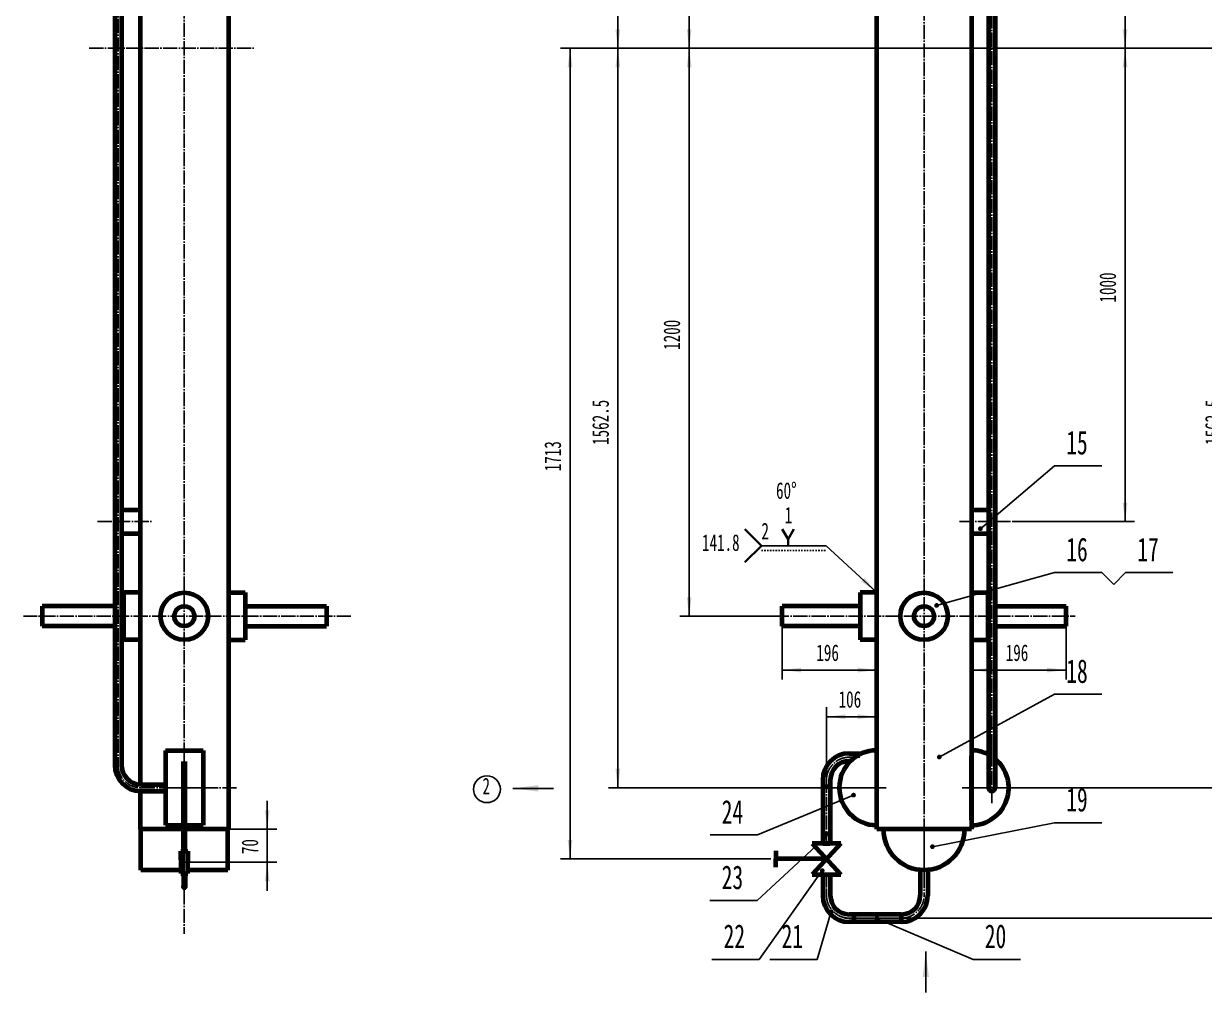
# Model space of a CAD drawing. Header units: millimetres. Extents: x -2834 to 1005, y -2530 to 2689.
# Drawn here: x -2834 to -340, y -1252 to 795 of the extents above; entities that cross this region are included whole.
import ezdxf

# ---------------------------------------------------------------- set-up
doc = ezdxf.new("R2010")
doc.units = ezdxf.units.MM
doc.linetypes.add('EB_DASH', pattern=[6, 3, -3])
doc.linetypes.add('EB_DASHDOT', pattern=[39, 30, -3, 3, -3])
for name, color, linetype, lineweight in [('CAXA0', 7, 'Continuous', 70), ('CAXA1', 1, 'EB_DASHDOT', 25), ('CAXA3', 7, 'Continuous', 25), ('CAXA4', 3, 'Continuous', 25)]:
    doc.layers.add(name, color=color, linetype=linetype, lineweight=lineweight)
doc.styles.add('UserTxtStyle15', font='', dxfattribs={"width": 0.667})
doc.styles.add('标准', font='', dxfattribs={"width": 0.667})
doc.styles.get('UserTxtStyle15').set_extended_font_data('FangSong_GB2312')
doc.styles.get('标准').set_extended_font_data('FangSong_GB2312')
doc.dimstyles.new('标准', dxfattribs={"dimscale": 10, "dimtxt": 3.5, "dimasz": 4, "dimexe": 2, "dimexo": 0, "dimtad": 1, "dimdec": 1, "dimdsep": 46, "dimtxsty": '标准', "dimcen": 0, "dimdle": 6, "dimaunit": 1, "dimazin": 2, "dimtfac": 1, "dimtdec": 3, "dimtmove": 0, "dimatfit": 3, "dimfxl": 0, "dimtolj": 1, "dimtzin": 0, "dimarcsym": 0})

# ---------------------------------------------------------------- blocks, each defined once
blk = doc.blocks.new('CAXBLOCK56', base_point=(-1714.3, -821.3))
at = {"layer": 'CAXA0', "linetype": 'Continuous', "lineweight": 25}
blk.add_hatch(color=0, dxfattribs=at).paths.add_polyline_path([(-1800.6, -821.3), (-1746.8, -814.6), (-1746.8, -828)], flags=0)
at = {"layer": 'CAXA0', "color": 0, "linetype": 'Continuous', "lineweight": 25}
blk.add_line((-1714.3, -821.3), (-1800.6, -821.3), dxfattribs=at)
blk = doc.blocks.new('*CAXBLOCK5859')
at = {"layer": 'CAXA4', "linetype": 'Continuous', "lineweight": 25}
for points in [[(-2319.1, -907.5), (-2314.1, -867.5), (-2324.1, -867.5)], [(-2319.1, -977.5), (-2314.1, -1017.5), (-2324.1, -1017.5)]]:
    blk.add_hatch(color=0, dxfattribs=at).paths.add_polyline_path(points, flags=0)
at = {"layer": 'CAXA4', "color": 0, "linetype": 'Continuous', "lineweight": 25}
for p, q in [((-2319.1, -1037.5), (-2319.1, -847.5)), ((-2401.1, -907.5), (-2299.1, -907.5)), ((-2485.8, -977.5), (-2299.1, -977.5))]:
    blk.add_line(p, q, dxfattribs=at)
at = {"layer": 'CAXA4', "color": 0, "linetype": 'Continuous', "lineweight": 25, "insert": (-2373.3, -960.2), "char_height": 35, "attachment_point": 1, "rotation": 90, "style": '标准'}
blk.add_mtext('\\fFangSong_GB2312|b0|i0|p34;70', dxfattribs=at)
blk = doc.blocks.new('CAXBLOCK75', base_point=(-556, -139.6))
at = {"layer": 'CAXA0', "linetype": 'Continuous', "lineweight": 25}
blk.add_hatch(color=0, dxfattribs=at).paths.add_polyline_path([(-807.8, -272.7), (-807.9, -271.9), (-808.1, -271.1), (-808.4, -270.4), (-808.8, -269.7), (-809.3, -269.1), (-809.9, -268.6), (-810.6, -268.2), (-811.3, -267.9), (-812, -267.7), (-812.8, -267.7), (-813.6, -267.7), (-814.4, -267.9), (-815.1, -268.2), (-815.8, -268.6), (-816.4, -269.1), (-816.9, -269.7), (-817.3, -270.4), (-817.6, -271.1), (-817.8, -271.9), (-817.8, -272.7), (-817.8, -273.4), (-817.6, -274.2), (-817.3, -274.9), (-816.9, -275.6), (-816.4, -276.2), (-815.8, -276.7), (-815.1, -277.1), (-814.4, -277.4), (-813.6, -277.6), (-812.8, -277.7), (-812, -277.6), (-811.3, -277.4), (-810.6, -277.1), (-809.9, -276.7), (-809.3, -276.2), (-808.8, -275.6), (-808.4, -274.9), (-808.1, -274.2), (-807.9, -273.4)], flags=0)
at = {"layer": 'CAXA0', "color": 0, "linetype": 'Continuous', "lineweight": 25}
for p, q in [((-812.8, -272.7), (-656, -139.6)), ((-656, -139.6), (-556, -139.6))]:
    blk.add_line(p, q, dxfattribs=at)
at = {"layer": 'CAXA0', "color": 0, "linetype": 'Continuous', "lineweight": 25, "insert": (-631.4, -65.7), "char_height": 50, "attachment_point": 1, "style": 'UserTxtStyle15'}
blk.add_mtext('\\fFangSong_GB2312|b0|i0|p34;15', dxfattribs=at)
blk = doc.blocks.new('CAXBLOCK74', base_point=(-812.8, -272.7))
at = {"layer": 'CAXA0', "color": 0, "linetype": 'ByBlock', "lineweight": -2}
blk.add_blockref('CAXBLOCK75', (-556, -139.6), dxfattribs=at)
blk = doc.blocks.new('CAXBLOCK77', base_point=(-556, -893.9))
at = {"layer": 'CAXA0', "linetype": 'Continuous', "lineweight": 25}
blk.add_hatch(color=0, dxfattribs=at).paths.add_polyline_path([(-909, -944.5), (-909.1, -943.8), (-909.3, -943), (-909.6, -942.3), (-910, -941.6), (-910.5, -941), (-911.1, -940.5), (-911.8, -940.1), (-912.5, -939.8), (-913.3, -939.6), (-914, -939.5), (-914.8, -939.6), (-915.6, -939.8), (-916.3, -940.1), (-917, -940.5), (-917.6, -941), (-918.1, -941.6), (-918.5, -942.3), (-918.8, -943), (-919, -943.8), (-919, -944.5), (-919, -945.3), (-918.8, -946.1), (-918.5, -946.8), (-918.1, -947.5), (-917.6, -948.1), (-917, -948.6), (-916.3, -949), (-915.6, -949.3), (-914.8, -949.5), (-914, -949.5), (-913.3, -949.5), (-912.5, -949.3), (-911.8, -949), (-911.1, -948.6), (-910.5, -948.1), (-910, -947.5), (-909.6, -946.8), (-909.3, -946.1), (-909.1, -945.3)], flags=0)
at = {"layer": 'CAXA0', "color": 0, "linetype": 'Continuous', "lineweight": 25}
for p, q in [((-914, -944.5), (-656, -893.9)), ((-656, -893.9), (-556, -893.9))]:
    blk.add_line(p, q, dxfattribs=at)
at = {"layer": 'CAXA0', "color": 0, "linetype": 'Continuous', "lineweight": 25, "insert": (-631.4, -820), "char_height": 50, "attachment_point": 1, "style": 'UserTxtStyle15'}
blk.add_mtext('\\fFangSong_GB2312|b0|i0|p34;19', dxfattribs=at)
blk = doc.blocks.new('CAXBLOCK76', base_point=(-914, -944.5))
at = {"layer": 'CAXA0', "color": 0, "linetype": 'ByBlock', "lineweight": -2}
blk.add_blockref('CAXBLOCK77', (-556, -893.9), dxfattribs=at)
blk = doc.blocks.new('CAXBLOCK79', base_point=(-556, -365.3))
at = {"layer": 'CAXA0', "linetype": 'Continuous', "lineweight": 25}
blk.add_hatch(color=0, dxfattribs=at).paths.add_polyline_path([(-900.3, -434.7), (-900.3, -434), (-900.5, -433.2), (-900.8, -432.5), (-901.2, -431.8), (-901.7, -431.2), (-902.3, -430.7), (-903, -430.3), (-903.7, -430), (-904.5, -429.8), (-905.3, -429.7), (-906, -429.8), (-906.8, -430), (-907.5, -430.3), (-908.2, -430.7), (-908.8, -431.2), (-909.3, -431.8), (-909.7, -432.5), (-910, -433.2), (-910.2, -434), (-910.3, -434.7), (-910.2, -435.5), (-910, -436.3), (-909.7, -437), (-909.3, -437.7), (-908.8, -438.3), (-908.2, -438.8), (-907.5, -439.2), (-906.8, -439.5), (-906, -439.7), (-905.3, -439.7), (-904.5, -439.7), (-903.7, -439.5), (-903, -439.2), (-902.3, -438.8), (-901.7, -438.3), (-901.2, -437.7), (-900.8, -437), (-900.5, -436.3), (-900.3, -435.5)], flags=0)
at = {"layer": 'CAXA0', "color": 0, "linetype": 'Continuous', "lineweight": 25}
for p, q in [((-905.3, -434.7), (-656, -365.3)), ((-656, -365.3), (-556, -365.3))]:
    blk.add_line(p, q, dxfattribs=at)
at = {"layer": 'CAXA0', "color": 0, "linetype": 'Continuous', "lineweight": 25, "insert": (-631.4, -291.4), "char_height": 50, "attachment_point": 1, "style": 'UserTxtStyle15'}
blk.add_mtext('\\fFangSong_GB2312|b0|i0|p34;16', dxfattribs=at)
blk = doc.blocks.new('CAXBLOCK80', base_point=(-406, -365.3))
at = {"layer": 'CAXA0', "color": 0, "linetype": 'Continuous', "lineweight": 25}
for p, q in [((-556, -365.3), (-531, -390.3)), ((-506, -365.3), (-531, -390.3)), ((-506, -365.3), (-406, -365.3))]:
    blk.add_line(p, q, dxfattribs=at)
at = {"layer": 'CAXA0', "color": 0, "linetype": 'Continuous', "lineweight": 25, "insert": (-481.4, -291.4), "char_height": 50, "attachment_point": 1, "style": 'UserTxtStyle15'}
blk.add_mtext('\\fFangSong_GB2312|b0|i0|p34;17', dxfattribs=at)
blk = doc.blocks.new('CAXBLOCK78', base_point=(-905.3, -434.7))
at = {"layer": 'CAXA0', "color": 0, "linetype": 'Continuous', "lineweight": 70}
for name, p in [('CAXBLOCK79', (-556, -365.3)), ('CAXBLOCK80', (-406, -365.3))]:
    blk.add_blockref(name, p, dxfattribs=at)
blk = doc.blocks.new('*CAXBLOCK9495')
at = {"layer": 'CAXA4', "linetype": 'Continuous', "lineweight": 25}
for points in [[(-284, 2305), (-289, 2265), (-279, 2265)], [(-284, 742.5), (-289, 782.5), (-279, 782.5)]]:
    blk.add_hatch(color=0, dxfattribs=at).paths.add_polyline_path(points, flags=0)
at = {"layer": 'CAXA4', "color": 0, "linetype": 'Continuous', "lineweight": 25}
for p, q in [((-739.8, 2305), (-264, 2305)), ((-284, 2305), (-284, 742.5)), ((-1092.4, 742.5), (-264, 742.5))]:
    blk.add_line(p, q, dxfattribs=at)
at = {"layer": 'CAXA4', "color": 0, "linetype": 'Continuous', "lineweight": 25, "insert": (-338.2, 1467), "char_height": 35, "attachment_point": 1, "rotation": 90, "style": '标准'}
blk.add_mtext('\\fFangSong_GB2312|b0|i0|p34;1562.5', dxfattribs=at)
blk = doc.blocks.new('*CAXBLOCK9596')
at = {"layer": 'CAXA4', "linetype": 'Continuous', "lineweight": 25}
for points in [[(-284, 742.5), (-279, 702.5), (-289, 702.5)], [(-284, -820), (-279, -780), (-289, -780)]]:
    blk.add_hatch(color=0, dxfattribs=at).paths.add_polyline_path(points, flags=0)
at = {"layer": 'CAXA4', "color": 0, "linetype": 'Continuous', "lineweight": 25}
for p, q in [((-742.1, 742.5), (-264, 742.5)), ((-284, -820), (-284, 742.5)), ((-851.5, -820), (-264, -820))]:
    blk.add_line(p, q, dxfattribs=at)
at = {"layer": 'CAXA4', "color": 0, "linetype": 'Continuous', "lineweight": 25, "insert": (-338.2, -95.5), "char_height": 35, "attachment_point": 1, "rotation": 90, "style": '标准'}
blk.add_mtext('\\fFangSong_GB2312|b0|i0|p34;1562.5', dxfattribs=at)
blk = doc.blocks.new('*CAXBLOCK9697')
at = {"layer": 'CAXA4', "linetype": 'Continuous', "lineweight": 25}
for points in [[(-507.1, 742.5), (-512.1, 702.5), (-502.1, 702.5)], [(-507.1, -257.5), (-512.1, -217.5), (-502.1, -217.5)]]:
    blk.add_hatch(color=0, dxfattribs=at).paths.add_polyline_path(points, flags=0)
at = {"layer": 'CAXA4', "color": 0, "linetype": 'Continuous', "lineweight": 25}
for p, q in [((-742.1, 742.5), (-487.1, 742.5)), ((-507.1, 742.5), (-507.1, -257.5)), ((-742.1, -257.5), (-487.1, -257.5))]:
    blk.add_line(p, q, dxfattribs=at)
at = {"layer": 'CAXA4', "color": 0, "linetype": 'Continuous', "lineweight": 25, "insert": (-561.3, 205.3), "char_height": 35, "attachment_point": 1, "rotation": 90, "style": '标准'}
blk.add_mtext('\\fFangSong_GB2312|b0|i0|p34;1000', dxfattribs=at)
blk = doc.blocks.new('*CAXBLOCK9798')
at = {"layer": 'CAXA4', "linetype": 'Continuous', "lineweight": 25}
for points in [[(-507.1, 1742.5), (-512.1, 1702.5), (-502.1, 1702.5)], [(-507.1, 742.5), (-512.1, 782.5), (-502.1, 782.5)]]:
    blk.add_hatch(color=0, dxfattribs=at).paths.add_polyline_path(points, flags=0)
at = {"layer": 'CAXA4', "color": 0, "linetype": 'Continuous', "lineweight": 25}
for p, q in [((-742.1, 1742.5), (-487.1, 1742.5)), ((-507.1, 1742.5), (-507.1, 742.5)), ((-742.1, 742.5), (-487.1, 742.5))]:
    blk.add_line(p, q, dxfattribs=at)
at = {"layer": 'CAXA4', "color": 0, "linetype": 'Continuous', "lineweight": 25, "insert": (-561.3, 1205.3), "char_height": 35, "attachment_point": 1, "rotation": 90, "style": '标准'}
blk.add_mtext('\\fFangSong_GB2312|b0|i0|p34;1000', dxfattribs=at)
blk = doc.blocks.new('*CAXBLOCK99100')
at = {"layer": 'CAXA4', "linetype": 'Continuous', "lineweight": 25}
for points in [[(-1578.5, 2305), (-1583.5, 2265), (-1573.5, 2265)], [(-1578.5, 742.5), (-1583.5, 782.5), (-1573.5, 782.5)]]:
    blk.add_hatch(color=0, dxfattribs=at).paths.add_polyline_path(points, flags=0)
at = {"layer": 'CAXA4', "color": 0, "linetype": 'Continuous', "lineweight": 25}
for p, q in [((-1015.5, 2305), (-1598.5, 2305)), ((-1578.5, 2305), (-1578.5, 742.5)), ((-1092.4, 742.5), (-1598.5, 742.5))]:
    blk.add_line(p, q, dxfattribs=at)
at = {"layer": 'CAXA4', "color": 0, "linetype": 'Continuous', "lineweight": 25, "insert": (-1632.7, 1467), "char_height": 35, "attachment_point": 1, "rotation": 90, "style": '标准'}
blk.add_mtext('\\fFangSong_GB2312|b0|i0|p34;1562.5', dxfattribs=at)
blk = doc.blocks.new('*CAXBLOCK100101')
at = {"layer": 'CAXA4', "linetype": 'Continuous', "lineweight": 25}
for points in [[(-1578.5, 742.5), (-1583.5, 702.5), (-1573.5, 702.5)], [(-1578.5, -820), (-1583.5, -780), (-1573.5, -780)]]:
    blk.add_hatch(color=0, dxfattribs=at).paths.add_polyline_path(points, flags=0)
at = {"layer": 'CAXA4', "color": 0, "linetype": 'Continuous', "lineweight": 25}
for p, q in [((-742.1, 742.5), (-1598.5, 742.5)), ((-1578.5, 742.5), (-1578.5, -820)), ((-1015.5, -820), (-1598.5, -820))]:
    blk.add_line(p, q, dxfattribs=at)
at = {"layer": 'CAXA4', "color": 0, "linetype": 'Continuous', "lineweight": 25, "insert": (-1632.7, -95.5), "char_height": 35, "attachment_point": 1, "rotation": 90, "style": '标准'}
blk.add_mtext('\\fFangSong_GB2312|b0|i0|p34;1562.5', dxfattribs=at)
blk = doc.blocks.new('*CAXBLOCK101102')
at = {"layer": 'CAXA4', "linetype": 'Continuous', "lineweight": 25}
for points in [[(-1427.9, 742.5), (-1432.9, 702.5), (-1422.9, 702.5)], [(-1427.9, -457.5), (-1432.9, -417.5), (-1422.9, -417.5)]]:
    blk.add_hatch(color=0, dxfattribs=at).paths.add_polyline_path(points, flags=0)
at = {"layer": 'CAXA4', "color": 0, "linetype": 'Continuous', "lineweight": 25}
for p, q in [((-1092.4, 742.5), (-1447.9, 742.5)), ((-1427.9, 742.5), (-1427.9, -457.5)), ((-1247.2, -457.5), (-1447.9, -457.5))]:
    blk.add_line(p, q, dxfattribs=at)
at = {"layer": 'CAXA4', "color": 0, "linetype": 'Continuous', "lineweight": 25, "insert": (-1482.1, 105.3), "char_height": 35, "attachment_point": 1, "rotation": 90, "style": '标准'}
blk.add_mtext('\\fFangSong_GB2312|b0|i0|p34;1200', dxfattribs=at)
blk = doc.blocks.new('*CAXBLOCK102103')
at = {"layer": 'CAXA4', "linetype": 'Continuous', "lineweight": 25}
for points in [[(-1427.9, 1942.5), (-1422.9, 1902.5), (-1432.9, 1902.5)], [(-1427.9, 742.5), (-1422.9, 782.5), (-1432.9, 782.5)]]:
    blk.add_hatch(color=0, dxfattribs=at).paths.add_polyline_path(points, flags=0)
at = {"layer": 'CAXA4', "color": 0, "linetype": 'Continuous', "lineweight": 25}
for p, q in [((-1247.2, 1942.5), (-1447.9, 1942.5)), ((-1427.9, 742.5), (-1427.9, 1942.5)), ((-1092.4, 742.5), (-1447.9, 742.5))]:
    blk.add_line(p, q, dxfattribs=at)
at = {"layer": 'CAXA4', "color": 0, "linetype": 'Continuous', "lineweight": 25, "insert": (-1482.1, 1305.3), "char_height": 35, "attachment_point": 1, "rotation": 90, "style": '标准'}
blk.add_mtext('\\fFangSong_GB2312|b0|i0|p34;1200', dxfattribs=at)
blk = doc.blocks.new('*CAXBLOCK113114')
at = {"layer": 'CAXA4', "linetype": 'Continuous', "lineweight": 25}
for points in [[(-831.7, -571.3), (-791.7, -576.3), (-791.7, -566.3)], [(-631.7, -571.3), (-671.7, -576.3), (-671.7, -566.3)]]:
    blk.add_hatch(color=0, dxfattribs=at).paths.add_polyline_path(points, flags=0)
at = {"layer": 'CAXA4', "color": 0, "linetype": 'Continuous', "lineweight": 25}
for p, q in [((-631.7, -436.5), (-631.7, -591.3)), ((-831.7, -907.5), (-831.7, -551.3)), ((-831.7, -571.3), (-631.7, -571.3))]:
    blk.add_line(p, q, dxfattribs=at)
at = {"layer": 'CAXA4', "color": 0, "linetype": 'Continuous', "lineweight": 25, "insert": (-759.2, -517.1), "char_height": 35, "attachment_point": 1, "style": '标准'}
blk.add_mtext('\\fFangSong_GB2312|b0|i0|p34;196', dxfattribs=at)
blk = doc.blocks.new('CAXBLOCK115', base_point=(-556, -622.4))
at = {"layer": 'CAXA0', "linetype": 'Continuous', "lineweight": 25}
blk.add_hatch(color=0, dxfattribs=at).paths.add_polyline_path([(-894.6, -755.1), (-894.6, -754.3), (-894.8, -753.5), (-895.1, -752.8), (-895.5, -752.2), (-896, -751.6), (-896.6, -751), (-897.3, -750.6), (-898, -750.3), (-898.8, -750.2), (-899.6, -750.1), (-900.4, -750.2), (-901.1, -750.3), (-901.8, -750.6), (-902.5, -751), (-903.1, -751.6), (-903.6, -752.2), (-904, -752.8), (-904.3, -753.5), (-904.5, -754.3), (-904.6, -755.1), (-904.5, -755.9), (-904.3, -756.6), (-904, -757.4), (-903.6, -758), (-903.1, -758.6), (-902.5, -759.1), (-901.8, -759.5), (-901.1, -759.8), (-900.4, -760), (-899.6, -760.1), (-898.8, -760), (-898, -759.8), (-897.3, -759.5), (-896.6, -759.1), (-896, -758.6), (-895.5, -758), (-895.1, -757.4), (-894.8, -756.6), (-894.6, -755.9)], flags=0)
at = {"layer": 'CAXA0', "color": 0, "linetype": 'Continuous', "lineweight": 25}
for p, q in [((-899.6, -755.1), (-656, -622.4)), ((-656, -622.4), (-556, -622.4))]:
    blk.add_line(p, q, dxfattribs=at)
at = {"layer": 'CAXA0', "color": 0, "linetype": 'Continuous', "lineweight": 25, "insert": (-631.4, -548.5), "char_height": 50, "attachment_point": 1, "style": 'UserTxtStyle15'}
blk.add_mtext('\\fFangSong_GB2312|b0|i0|p34;18', dxfattribs=at)
blk = doc.blocks.new('CAXBLOCK114', base_point=(-899.6, -755.1))
at = {"layer": 'CAXA0', "color": 0, "linetype": 'ByBlock', "lineweight": -2}
blk.add_blockref('CAXBLOCK115', (-556, -622.4), dxfattribs=at)
blk = doc.blocks.new('*CAXBLOCK116117')
at = {"layer": 'CAXA0', "linetype": 'Continuous', "lineweight": 25}
for points in [[(-1231.7, -571.3), (-1191.7, -566.3), (-1191.7, -576.3)], [(-1031.7, -571.3), (-1071.7, -566.3), (-1071.7, -576.3)]]:
    blk.add_hatch(color=0, dxfattribs=at).paths.add_polyline_path(points, flags=0)
at = {"layer": 'CAXA0', "color": 0, "linetype": 'Continuous', "lineweight": 25}
for p, q in [((-1231.7, -436.5), (-1231.7, -591.3)), ((-1031.7, -571.3), (-1231.7, -571.3)), ((-1031.7, -907.5), (-1031.7, -551.3))]:
    blk.add_line(p, q, dxfattribs=at)
at = {"layer": 'CAXA0', "color": 0, "linetype": 'Continuous', "lineweight": 25, "insert": (-1159.2, -517.1), "char_height": 35, "attachment_point": 1, "style": '标准'}
blk.add_mtext('\\fFangSong_GB2312|b0|i0|p34;196', dxfattribs=at)
blk = doc.blocks.new('CAXBLOCK126', base_point=(-1031.7, -407.5))
at = {"layer": 'CAXA0', "linetype": 'Continuous', "lineweight": 25}
blk.add_hatch(color=0, dxfattribs=at).paths.add_polyline_path([(-1031.7, -407.5), (-1057.6, -376.6), (-1064.4, -383.9)], flags=0)
at = {"layer": 'CAXA0', "color": 0, "linetype": 'Continuous', "lineweight": 25}
blk.add_line((-1031.7, -407.5), (-1138.2, -308.5), dxfattribs=at)
at = {"layer": 'CAXA4', "color": 0, "linetype": 'Continuous', "lineweight": 35}
for p, q in [((-1275.2, -308.5), (-1310.2, -273.5)), ((-1219, -294.5), (-1231.1, -273.5)), ((-1219, -294.5), (-1206.9, -273.5)), ((-1219, -308.5), (-1219, -294.5)), ((-1275.2, -308.5), (-1310.2, -343.5))]:
    blk.add_line(p, q, dxfattribs=at)
at = {"layer": 'CAXA4', "color": 0, "linetype": 'Continuous', "lineweight": 25}
blk.add_line((-1275.2, -308.5), (-1138.2, -308.5), dxfattribs=at)
at = {"layer": 'CAXA4', "color": 0, "linetype": 'EB_DASH', "lineweight": 25}
blk.add_line((-1275.2, -319), (-1138.2, -319), dxfattribs=at)
at = {"layer": 'CAXA4', "color": 0, "linetype": 'Continuous', "lineweight": 25, "char_height": 35, "attachment_point": 1, "style": '标准'}
for s, insert in [('\\fFangSong_GB2312|b0|i0|p34;2', (-1275.2, -260)), ('\\fFangSong_GB2312|b0|i0|p34;141.8', (-1400.7, -284.5))]:
    blk.add_mtext(s, dxfattribs=dict(at, insert=insert))
blk = doc.blocks.new('CAXBLOCK130', base_point=(-728.1, -1182.6))
at = {"layer": 'CAXA0', "linetype": 'Continuous', "lineweight": 25}
blk.add_hatch(color=0, dxfattribs=at).paths.add_polyline_path([(-1026.2, -1096.1), (-1026.3, -1095.3), (-1026.5, -1094.5), (-1026.8, -1093.8), (-1027.2, -1093.1), (-1027.7, -1092.5), (-1028.3, -1092), (-1029, -1091.6), (-1029.7, -1091.3), (-1030.5, -1091.1), (-1031.2, -1091.1), (-1032, -1091.1), (-1032.8, -1091.3), (-1033.5, -1091.6), (-1034.2, -1092), (-1034.8, -1092.5), (-1035.3, -1093.1), (-1035.7, -1093.8), (-1036, -1094.5), (-1036.2, -1095.3), (-1036.2, -1096.1), (-1036.2, -1096.8), (-1036, -1097.6), (-1035.7, -1098.3), (-1035.3, -1099), (-1034.8, -1099.6), (-1034.2, -1100.1), (-1033.5, -1100.5), (-1032.8, -1100.8), (-1032, -1101), (-1031.2, -1101.1), (-1030.5, -1101), (-1029.7, -1100.8), (-1029, -1100.5), (-1028.3, -1100.1), (-1027.7, -1099.6), (-1027.2, -1099), (-1026.8, -1098.3), (-1026.5, -1097.6), (-1026.3, -1096.8)], flags=0)
at = {"layer": 'CAXA0', "color": 0, "linetype": 'Continuous', "lineweight": 25}
for p, q in [((-1031.2, -1096.1), (-828.1, -1182.6)), ((-828.1, -1182.6), (-728.1, -1182.6))]:
    blk.add_line(p, q, dxfattribs=at)
at = {"layer": 'CAXA0', "color": 0, "linetype": 'Continuous', "lineweight": 25, "insert": (-803.4, -1108.7), "char_height": 50, "attachment_point": 1, "style": 'UserTxtStyle15'}
blk.add_mtext('\\fFangSong_GB2312|b0|i0|p34;20', dxfattribs=at)
blk = doc.blocks.new('CAXBLOCK129', base_point=(-1031.2, -1096.1))
at = {"layer": 'CAXA0', "color": 0, "linetype": 'ByBlock', "lineweight": -2}
blk.add_blockref('CAXBLOCK130', (-728.1, -1182.6), dxfattribs=at)
blk = doc.blocks.new('CAXBLOCK170', base_point=(-928.2, -1252.4))
at = {"layer": 'CAXA0', "linetype": 'Continuous', "lineweight": 25}
blk.add_hatch(color=0, dxfattribs=at).paths.add_polyline_path([(-928.2, -1166.1), (-934.9, -1220), (-921.4, -1220)], flags=0)
at = {"layer": 'CAXA0', "color": 0, "linetype": 'Continuous', "lineweight": 25}
blk.add_line((-928.2, -1252.4), (-928.2, -1166.1), dxfattribs=at)
blk = doc.blocks.new('*CAXBLOCK171172')
at = {"layer": 'CAXA4', "linetype": 'Continuous', "lineweight": 25}
for points in [[(-1679.5, 742.5), (-1684.5, 702.5), (-1674.5, 702.5)], [(-1679.5, -970.5), (-1684.5, -930.5), (-1674.5, -930.5)]]:
    blk.add_hatch(color=0, dxfattribs=at).paths.add_polyline_path(points, flags=0)
at = {"layer": 'CAXA4', "color": 0, "linetype": 'Continuous', "lineweight": 25}
for p, q in [((-1092.4, 742.5), (-1699.5, 742.5)), ((-1679.5, 742.5), (-1679.5, -970.5)), ((-1255.1, -970.5), (-1699.5, -970.5))]:
    blk.add_line(p, q, dxfattribs=at)
at = {"layer": 'CAXA4', "color": 0, "linetype": 'Continuous', "lineweight": 25, "insert": (-1733.7, -151.2), "char_height": 35, "attachment_point": 1, "rotation": 90, "style": '标准'}
blk.add_mtext('\\fFangSong_GB2312|b0|i0|p34;1713', dxfattribs=at)
blk = doc.blocks.new('*CAXBLOCK172173')
at = {"layer": 'CAXA4', "linetype": 'Continuous', "lineweight": 25}
for points in [[(-105.3, 742.5), (-100.3, 702.5), (-110.3, 702.5)], [(-105.3, -1095.5), (-100.3, -1055.5), (-110.3, -1055.5)]]:
    blk.add_hatch(color=0, dxfattribs=at).paths.add_polyline_path(points, flags=0)
at = {"layer": 'CAXA4', "color": 0, "linetype": 'Continuous', "lineweight": 25}
for p, q in [((-742.1, 742.5), (-85.3, 742.5)), ((-105.3, -1095.5), (-105.3, 742.5)), ((-1099.7, -1095.5), (-85.3, -1095.5))]:
    blk.add_line(p, q, dxfattribs=at)
at = {"layer": 'CAXA4', "color": 0, "linetype": 'Continuous', "lineweight": 25, "insert": (-159.5, -213.7), "char_height": 35, "attachment_point": 1, "rotation": 90, "style": '标准'}
blk.add_mtext('\\fFangSong_GB2312|b0|i0|p34;1838', dxfattribs=at)
blk = doc.blocks.new('CAXBLOCK174', base_point=(-1383.9, -919.8))
at = {"layer": 'CAXA0', "linetype": 'Continuous', "lineweight": 25}
blk.add_hatch(color=0, dxfattribs=at).paths.add_polyline_path([(-1075.8, -835.5), (-1075.8, -834.7), (-1076, -834), (-1076.3, -833.3), (-1076.7, -832.6), (-1077.2, -832), (-1077.8, -831.5), (-1078.5, -831.1), (-1079.2, -830.8), (-1080, -830.6), (-1080.8, -830.5), (-1081.6, -830.6), (-1082.3, -830.8), (-1083, -831.1), (-1083.7, -831.5), (-1084.3, -832), (-1084.8, -832.6), (-1085.2, -833.3), (-1085.5, -834), (-1085.7, -834.7), (-1085.8, -835.5), (-1085.7, -836.3), (-1085.5, -837.1), (-1085.2, -837.8), (-1084.8, -838.5), (-1084.3, -839.1), (-1083.7, -839.6), (-1083, -840), (-1082.3, -840.3), (-1081.6, -840.5), (-1080.8, -840.5), (-1080, -840.5), (-1079.2, -840.3), (-1078.5, -840), (-1077.8, -839.6), (-1077.2, -839.1), (-1076.7, -838.5), (-1076.3, -837.8), (-1076, -837.1), (-1075.8, -836.3)], flags=0)
at = {"layer": 'CAXA0', "color": 0, "linetype": 'Continuous', "lineweight": 25}
for p, q in [((-1080.8, -835.5), (-1283.9, -919.8)), ((-1283.9, -919.8), (-1383.9, -919.8))]:
    blk.add_line(p, q, dxfattribs=at)
at = {"layer": 'CAXA0', "color": 0, "linetype": 'Continuous', "lineweight": 25, "insert": (-1359.2, -845.9), "char_height": 50, "attachment_point": 1, "style": 'UserTxtStyle15'}
blk.add_mtext('\\fFangSong_GB2312|b0|i0|p34;24', dxfattribs=at)
blk = doc.blocks.new('CAXBLOCK173', base_point=(-1080.8, -835.5))
at = {"layer": 'CAXA0', "color": 0, "linetype": 'ByBlock', "lineweight": -2}
blk.add_blockref('CAXBLOCK174', (-1383.9, -919.8), dxfattribs=at)
blk = doc.blocks.new('CAXBLOCK176', base_point=(-1383.9, -1058.1))
at = {"layer": 'CAXA0', "linetype": 'Continuous', "lineweight": 25}
blk.add_hatch(color=0, dxfattribs=at).paths.add_polyline_path([(-1135.9, -925.2), (-1136, -924.4), (-1136.2, -923.6), (-1136.5, -922.9), (-1136.9, -922.2), (-1137.4, -921.6), (-1138, -921.1), (-1138.7, -920.7), (-1139.4, -920.4), (-1140.2, -920.2), (-1140.9, -920.2), (-1141.7, -920.2), (-1142.5, -920.4), (-1143.2, -920.7), (-1143.9, -921.1), (-1144.5, -921.6), (-1145, -922.2), (-1145.4, -922.9), (-1145.7, -923.6), (-1145.9, -924.4), (-1145.9, -925.2), (-1145.9, -925.9), (-1145.7, -926.7), (-1145.4, -927.4), (-1145, -928.1), (-1144.5, -928.7), (-1143.9, -929.2), (-1143.2, -929.6), (-1142.5, -929.9), (-1141.7, -930.1), (-1140.9, -930.2), (-1140.2, -930.1), (-1139.4, -929.9), (-1138.7, -929.6), (-1138, -929.2), (-1137.4, -928.7), (-1136.9, -928.1), (-1136.5, -927.4), (-1136.2, -926.7), (-1136, -925.9)], flags=0)
at = {"layer": 'CAXA0', "color": 0, "linetype": 'Continuous', "lineweight": 25}
for p, q in [((-1140.9, -925.2), (-1283.9, -1058.1)), ((-1283.9, -1058.1), (-1383.9, -1058.1))]:
    blk.add_line(p, q, dxfattribs=at)
at = {"layer": 'CAXA0', "color": 0, "linetype": 'Continuous', "lineweight": 25, "insert": (-1359.2, -984.2), "char_height": 50, "attachment_point": 1, "style": 'UserTxtStyle15'}
blk.add_mtext('\\fFangSong_GB2312|b0|i0|p34;23', dxfattribs=at)
blk = doc.blocks.new('CAXBLOCK175', base_point=(-1140.9, -925.2))
at = {"layer": 'CAXA0', "color": 0, "linetype": 'ByBlock', "lineweight": -2}
blk.add_blockref('CAXBLOCK176', (-1383.9, -1058.1), dxfattribs=at)
blk = doc.blocks.new('CAXBLOCK178', base_point=(-1257.3, -1182.6))
at = {"layer": 'CAXA0', "linetype": 'Continuous', "lineweight": 25}
blk.add_hatch(color=0, dxfattribs=at).paths.add_polyline_path([(-1123.2, -1081.8), (-1123.3, -1081), (-1123.4, -1080.3), (-1123.7, -1079.6), (-1124.2, -1078.9), (-1124.7, -1078.3), (-1125.3, -1077.8), (-1125.9, -1077.4), (-1126.7, -1077.1), (-1127.4, -1076.9), (-1128.2, -1076.8), (-1129, -1076.9), (-1129.7, -1077.1), (-1130.5, -1077.4), (-1131.1, -1077.8), (-1131.7, -1078.3), (-1132.2, -1078.9), (-1132.7, -1079.6), (-1133, -1080.3), (-1133.1, -1081), (-1133.2, -1081.8), (-1133.1, -1082.6), (-1133, -1083.4), (-1132.7, -1084.1), (-1132.2, -1084.8), (-1131.7, -1085.4), (-1131.1, -1085.9), (-1130.5, -1086.3), (-1129.7, -1086.6), (-1129, -1086.8), (-1128.2, -1086.8), (-1127.4, -1086.8), (-1126.7, -1086.6), (-1125.9, -1086.3), (-1125.3, -1085.9), (-1124.7, -1085.4), (-1124.2, -1084.8), (-1123.7, -1084.1), (-1123.4, -1083.4), (-1123.3, -1082.6)], flags=0)
at = {"layer": 'CAXA0', "color": 0, "linetype": 'Continuous', "lineweight": 25}
for p, q in [((-1128.2, -1081.8), (-1157.3, -1182.6)), ((-1157.3, -1182.6), (-1257.3, -1182.6))]:
    blk.add_line(p, q, dxfattribs=at)
at = {"layer": 'CAXA0', "color": 0, "linetype": 'Continuous', "lineweight": 25, "insert": (-1232.7, -1108.7), "char_height": 50, "attachment_point": 1, "style": 'UserTxtStyle15'}
blk.add_mtext('\\fFangSong_GB2312|b0|i0|p34;21', dxfattribs=at)
blk = doc.blocks.new('CAXBLOCK177', base_point=(-1128.2, -1081.8))
at = {"layer": 'CAXA0', "color": 0, "linetype": 'ByBlock', "lineweight": -2}
blk.add_blockref('CAXBLOCK178', (-1257.3, -1182.6), dxfattribs=at)
blk = doc.blocks.new('CAXBLOCK180', base_point=(-1379.9, -1182.6))
at = {"layer": 'CAXA0', "linetype": 'Continuous', "lineweight": 25}
blk.add_hatch(color=0, dxfattribs=at).paths.add_polyline_path([(-1141.6, -995.2), (-1141.7, -994.4), (-1141.9, -993.7), (-1142.2, -992.9), (-1142.6, -992.3), (-1143.1, -991.7), (-1143.7, -991.2), (-1144.4, -990.7), (-1145.1, -990.4), (-1145.9, -990.3), (-1146.6, -990.2), (-1147.4, -990.3), (-1148.2, -990.4), (-1148.9, -990.7), (-1149.6, -991.2), (-1150.2, -991.7), (-1150.7, -992.3), (-1151.1, -992.9), (-1151.4, -993.7), (-1151.6, -994.4), (-1151.6, -995.2), (-1151.6, -996), (-1151.4, -996.7), (-1151.1, -997.5), (-1150.7, -998.1), (-1150.2, -998.7), (-1149.6, -999.2), (-1148.9, -999.7), (-1148.2, -1000), (-1147.4, -1000.1), (-1146.6, -1000.2), (-1145.9, -1000.1), (-1145.1, -1000), (-1144.4, -999.7), (-1143.7, -999.2), (-1143.1, -998.7), (-1142.6, -998.1), (-1142.2, -997.5), (-1141.9, -996.7), (-1141.7, -996)], flags=0)
at = {"layer": 'CAXA0', "color": 0, "linetype": 'Continuous', "lineweight": 25}
for p, q in [((-1146.6, -995.2), (-1279.9, -1182.6)), ((-1279.9, -1182.6), (-1379.9, -1182.6))]:
    blk.add_line(p, q, dxfattribs=at)
at = {"layer": 'CAXA0', "color": 0, "linetype": 'Continuous', "lineweight": 25, "insert": (-1355.2, -1108.7), "char_height": 50, "attachment_point": 1, "style": 'UserTxtStyle15'}
blk.add_mtext('\\fFangSong_GB2312|b0|i0|p34;22', dxfattribs=at)
blk = doc.blocks.new('CAXBLOCK179', base_point=(-1146.6, -995.2))
at = {"layer": 'CAXA0', "color": 0, "linetype": 'ByBlock', "lineweight": -2}
blk.add_blockref('CAXBLOCK180', (-1379.9, -1182.6), dxfattribs=at)
blk = doc.blocks.new('*CAXBLOCK181182')
at = {"layer": 'CAXA4', "linetype": 'Continuous', "lineweight": 25}
for points in [[(-1137.7, -669.9), (-1097.7, -674.9), (-1097.7, -664.9)], [(-1031.7, -669.9), (-1071.7, -674.9), (-1071.7, -664.9)]]:
    blk.add_hatch(color=0, dxfattribs=at).paths.add_polyline_path(points, flags=0)
at = {"layer": 'CAXA4', "color": 0, "linetype": 'Continuous', "lineweight": 25}
for p, q in [((-1137.7, -800.5), (-1137.7, -649.9)), ((-1137.7, -669.9), (-1031.7, -669.9)), ((-1031.7, -907.5), (-1031.7, -649.9))]:
    blk.add_line(p, q, dxfattribs=at)
at = {"layer": 'CAXA4', "color": 0, "linetype": 'Continuous', "lineweight": 25, "insert": (-1112.2, -615.7), "char_height": 35, "attachment_point": 1, "style": '标准'}
blk.add_mtext('\\fFangSong_GB2312|b0|i0|p34;106', dxfattribs=at)

msp = doc.modelspace()

# ---------------------------------------------------------------- linework, layer by layer
at = {"layer": 'CAXA0'}
for p, q in [((-795.78, 2520.5), (-795.78, -820.01)), ((-781.78, 2520.5), (-781.78, -820.01)), ((-2401.05, 2392.49), (-2401.05, -907.51)), ((-1031.74, -907.51), (-1031.74, 2392.49)), ((-831.74, 2392.49), (-831.74, -907.51)), ((-2641.3, 2307.83), (-2641.3, -772.01)), ((-2627.3, 2305.11), (-2627.3, -772.01)), ((-2587.55, 2304.99), (-2587.55, -812.99)), ((-2627.3, -232.51), (-2587.55, -232.51)), ((-831.74, -232.51), (-795.78, -232.51)), ((-2627.3, -282.51), (-2587.55, -282.51)), ((-831.74, -282.51), (-795.78, -282.51)), ((-2622.55, -407.51), (-2622.55, -507.51)), ((-2587.55, -407.51), (-2622.55, -407.51)), ((-2401.05, -407.51), (-2366.05, -407.51)), ((-2366.05, -407.51), (-2366.05, -507.51)), ((-1066.74, -407.51), (-1066.74, -507.51)), ((-1031.74, -407.51), (-1066.74, -407.51)), ((-831.74, -407.51), (-796.74, -407.51)), ((-796.74, -407.51), (-796.74, -507.51)), ((-2641.3, -436.51), (-2794.3, -436.51)), ((-2794.3, -436.51), (-2794.3, -478.51)), ((-2622.55, -436.51), (-2627.3, -436.51)), ((-2366.05, -436.51), (-2194.3, -436.51)), ((-2194.3, -436.51), (-2194.3, -478.51)), ((-1231.74, -478.51), (-1231.74, -436.51)), ((-1066.74, -436.51), (-1231.74, -436.51)), ((-796.74, -436.51), (-795.78, -436.51)), ((-781.78, -436.51), (-631.74, -436.51)), ((-631.74, -478.51), (-631.74, -436.51)), ((-2641.3, -478.51), (-2794.3, -478.51)), ((-2622.55, -478.51), (-2627.3, -478.51)), ((-2366.05, -478.51), (-2194.3, -478.51)), ((-1066.74, -478.51), (-1231.74, -478.51)), ((-796.74, -478.51), (-795.78, -478.51)), ((-781.78, -478.51), (-631.74, -478.51)), ((-2587.55, -507.51), (-2622.55, -507.51)), ((-2401.05, -507.51), (-2366.05, -507.51)), ((-1031.74, -507.51), (-1066.74, -507.51)), ((-831.74, -507.51), (-796.74, -507.51)), ((-2534.3, -741.01), (-2494.3, -741.01)), ((-2534.3, -741.01), (-2534.3, -899.01)), ((-2494.3, -741.01), (-2454.3, -741.01)), ((-2454.3, -741.01), (-2454.3, -899.01)), ((-1089.74, -747.5), (-1063.1, -747.5)), ((-2496.3, -953.78), (-2496.3, -764.71)), ((-2492.3, -953.78), (-2492.3, -764.71)), ((-1089.74, -763.5), (-1086.95, -763.5)), ((-831.74, -887.51), (-831.74, -752.51)), ((-2586.3, -813.01), (-2534.3, -813.01)), ((-1145.74, -803.5), (-1145.74, -937.5)), ((-1145.74, -817.5), (-1129.74, -817.5)), ((-1129.74, -803.5), (-1129.74, -937.5)), ((-2587.55, -826.99), (-2587.55, -907.51)), ((-2586.3, -827.01), (-2534.3, -827.01)), ((-2496.3, -907.51), (-2587.55, -907.51)), ((-2586.3, -994.45), (-2586.3, -907.51)), ((-2534.3, -899.01), (-2496.3, -899.01)), ((-2492.3, -899.01), (-2454.3, -899.01)), ((-2401.05, -907.51), (-2492.3, -907.51)), ((-2402.3, -994.45), (-2402.3, -907.51)), ((-1145.74, -917.5), (-1129.74, -917.5)), ((-831.74, -907.51), (-1031.74, -907.51)), ((-1107.74, -937.5), (-1167.74, -937.5)), ((-1167.74, -937.5), (-1107.74, -1003.5)), ((-1107.74, -937.5), (-1167.74, -1003.5)), ((-1144.74, -937.5), (-1130.74, -937.5)), ((-2501.76, -953.78), (-2486.84, -953.78)), ((-2501.76, -972.03), (-2501.76, -953.78)), ((-2501.76, -953.78), (-2501.76, -1001.24)), ((-2501.76, -954.54), (-2501.76, -978.27)), ((-2486.84, -953.78), (-2486.84, -977.51)), ((-2486.84, -978.27), (-2486.84, -954.54)), ((-1245.14, -953.06), (-1245.14, -970.5)), ((-1245.14, -987.93), (-1245.14, -970.5)), ((-1164.74, -970.5), (-1245.14, -970.5)), ((-1137.74, -970.5), (-1170.74, -970.5)), ((-2501.76, -994.45), (-2586.3, -994.45)), ((-2486.84, -1001.24), (-2486.84, -977.51)), ((-2402.3, -994.45), (-2486.84, -994.45)), ((-939.74, -993.22), (-939.74, -1047.5)), ((-923.74, -993.22), (-923.74, -1047.5)), ((-2501.76, -1001.24), (-2486.84, -1001.24)), ((-2496.3, -1001.24), (-2496.3, -1028.8)), ((-2492.3, -1001.24), (-2492.3, -1028.8)), ((-1167.74, -1003.5), (-1107.74, -1003.5)), ((-1145.74, -1003.5), (-1145.74, -1047.5)), ((-1144.74, -1003.5), (-1130.74, -1003.5)), ((-1129.74, -1003.5), (-1129.74, -1047.5)), ((-979.74, -1087.5), (-1089.74, -1087.5)), ((-1079.74, -1087.5), (-1079.74, -1103.5)), ((-979.74, -1087.5), (-979.74, -1103.5)), ((-979.74, -1103.5), (-1089.74, -1103.5))]:
    msp.add_line(p, q, dxfattribs=at)
for centre, radius in [((-2494.3, -457.51), 50), ((-931.74, -457.51), 50), ((-2494.3, -457.51), 21), ((-931.74, -457.51), 21), ((-2494.3, -1028.8), 2)]:
    msp.add_circle(centre, radius, dxfattribs=at)
for centre, radius, start, end in [((-1089.74, -803.5), 56, 90, 180), ((-1031.74, -820.01), 79, 90, 270), ((-831.74, -820.01), 79, 62.9233, 90), ((-2586.3, -772.01), 55, 180, 270), ((-2586.3, -772.01), 41, 180, 270), ((-1089.74, -803.5), 40, 90, 180), ((-831.74, -820.01), 79, 270, 50.77273), ((-788.78, -820.01), 7, 180, 360), ((-931.74, -907.51), 86, 180, 270), ((-931.74, -907.51), 86, 270, 360), ((-2494.3, -1028.8), 2.65, 139.09895, 40.90105), ((-1089.74, -1047.5), 56, 180, 270), ((-1089.74, -1047.5), 40, 180, 270), ((-979.74, -1047.5), 40, 270, 360), ((-979.74, -1047.5), 56, 270, 360)]:
    msp.add_arc(centre, radius, start, end, dxfattribs=at)
at = {"layer": 'CAXA1', "linetype": 'EB_DASHDOT', "lineweight": 25}
for p, q in [((-788.78, 2647.56), (-788.78, -852.73)), ((-2634.3, 2520.5), (-2634.3, -772.01)), ((-2494.3, 2395.49), (-2494.3, -1128.43)), ((-931.74, 1220.94), (-931.74, -1047.5)), ((-2695.16, 742.49), (-2344.83, 742.49)), ((-1092.43, 742.49), (-742.1, 742.49)), ((-2677.46, -257.51), (-2562.62, -257.51)), ((-856.94, -257.51), (-742.1, -257.51)), ((-2142.48, -457.51), (-2833.79, -457.51)), ((-1247.17, -457.51), (-612.19, -457.51)), ((-788.78, -720.05), (-788.78, -759.59)), ((-2494.3, -844.52), (-2494.3, -736.35)), ((-2454.3, -844.52), (-2454.3, -752.51)), ((-1089.74, -755.5), (-1067.49, -755.5)), ((-2586.3, -820.01), (-2456.22, -820.01)), ((-2383.98, -820.01), (-2542.96, -820.01)), ((-1137.74, -800.5), (-1137.74, -940.5)), ((-1133.44, -820.01), (-1015.5, -820.01)), ((-1012.03, -820.01), (-1102.24, -820.01)), ((-851.45, -820.01), (-761.24, -820.01)), ((-739.8, -820.01), (-847.98, -820.01)), ((-2494.3, -826.51), (-2494.3, -880.51)), ((-931.74, -907.51), (-931.74, -1007.9)), ((-2494.3, -924.61), (-2494.3, -977.06)), ((-2494.3, -962.64), (-2494.3, -1004.24)), ((-2485.83, -977.51), (-2502.77, -977.51)), ((-1137.74, -1000.5), (-1137.74, -1050.5)), ((-2499.3, -1028.8), (-2489.3, -1028.8)), ((-2494.3, -1033.8), (-2494.3, -1023.8)), ((-1137.74, -1033.23), (-1137.74, -1047.5)), ((-979.74, -1095.5), (-1099.74, -1095.5))]:
    msp.add_line(p, q, dxfattribs=at)
for centre, start, end in [((-2586.3, -772.01), 180, 270), ((-1089.74, -803.5), 90, 180), ((-1089.74, -1047.5), 180, 270), ((-979.74, -1047.5), 270, 360)]:
    msp.add_arc(centre, 48, start, end, dxfattribs=at)
at = {"layer": 'CAXA3', "linetype": 'Continuous', "lineweight": 25}
msp.add_circle((-1855.08, -823.13), 28.38, dxfattribs=at)

# ---------------------------------------------------------------- block references
at = {"layer": 'CAXA0'}
for name, p in [('CAXBLOCK74', (-812.82, -272.66)), ('CAXBLOCK78', (-905.26, -434.75)), ('CAXBLOCK114', (-899.57, -755.09)), ('CAXBLOCK56', (-1714.34, -821.32)), ('CAXBLOCK76', (-914.04, -944.55)), ('CAXBLOCK173', (-1080.78, -835.53)), ('CAXBLOCK175', (-1140.94, -925.16)), ('CAXBLOCK179', (-1146.64, -995.2)), ('CAXBLOCK177', (-1128.2, -1081.83)), ('CAXBLOCK129', (-1031.24, -1096.06)), ('CAXBLOCK170', (-928.17, -1252.41))]:
    msp.add_blockref(name, p, dxfattribs=at)
at = {"layer": 'CAXA4'}
msp.add_blockref('CAXBLOCK126', (-1031.74, -407.51), dxfattribs=at)

# ---------------------------------------------------------------- texts
at = {"layer": 'CAXA4', "linetype": 'Continuous', "lineweight": 25, "char_height": 35, "attachment_point": 1, "style": '标准'}
for s, insert in [('\\fFangSong_GB2312|b0|i0|p34;60{%%D}', (-1244.38, -174.42)), ('\\fFangSong_GB2312|b0|i0|p34;1', (-1225.96, -226.47)), ('\\fFangSong_GB2312|b0|i0|p34;2', (-1864.53, -798.93))]:
    msp.add_mtext(s, dxfattribs=dict(at, insert=insert))

# ---------------------------------------------------------------- dimensions: what is measured, and where the dimension line sits
at = {"layer": 'CAXA4'}
for base, p1, p2, angle, text, picture, middle in [((-1578.53, 1523.74), (-1015.5, 2304.99), (-1092.43, 742.49), 270, '\\fFangSong_GB2312;1562.5', '*CAXBLOCK99100', (-1608.75, 1523.74)), ((-283.97, 1523.74), (-739.8, 2304.99), (-1092.43, 742.49), 90, '\\fFangSong_GB2312;1562.5', '*CAXBLOCK9495', (-314.19, 1523.74)), ((-1427.94, 1342.49), (-1092.43, 742.49), (-1247.17, 1942.49), 90, '\\fFangSong_GB2312;1200', '*CAXBLOCK102103', (-1458.17, 1342.49)), ((-507.13, 1242.49), (-742.1, 1742.49), (-742.1, 742.49), 90, '\\fFangSong_GB2312;1000', '*CAXBLOCK9798', (-537.35, 1242.49)), ((-1679.48, -114), (-1092.43, 742.49), (-1255.14, -970.5), 90, '\\fFangSong_GB2312;1713', '*CAXBLOCK171172', (-1709.71, -114)), ((-1578.53, -38.76), (-742.1, 742.49), (-1015.5, -820.01), 270, '\\fFangSong_GB2312;1562.5', '*CAXBLOCK100101', (-1608.75, -38.76)), ((-1427.94, 142.49), (-1092.43, 742.49), (-1247.17, -457.51), 90, '\\fFangSong_GB2312;1200', '*CAXBLOCK101102', (-1458.17, 142.49)), ((-105.26, -176.5), (-1099.74, -1095.5), (-742.1, 742.49), 270, '\\fFangSong_GB2312;1838', '*CAXBLOCK172173', (-135.48, -176.5)), ((-283.97, -38.76), (-851.45, -820.01), (-742.1, 742.49), 270, '\\fFangSong_GB2312;1562.5', '*CAXBLOCK9596', (-314.19, -38.76)), ((-507.13, 242.49), (-742.1, 742.49), (-742.1, -257.51), 90, '\\fFangSong_GB2312;1000', '*CAXBLOCK9697', (-537.35, 242.49)), ((-1131.74, -571.32), (-1031.74, -907.51), (-1231.74, -436.51), 180, '\\fFangSong_GB2312;196', '*CAXBLOCK116117', (-1131.74, -541.1)), ((-2319.09, -942.51), (-2485.83, -977.51), (-2401.05, -907.51), 270, '\\fFangSong_GB2312;70', '*CAXBLOCK5859', (-2349.32, -942.51))]:
    dim = msp.add_linear_dim(base=base, p1=p1, p2=p2, angle=angle, text=text, dimstyle='标准', dxfattribs=at)
    dim.commit()
    dim.dimension.update_dxf_attribs({"geometry": picture, "text_midpoint": middle})
for base, p1, p2, text, picture, middle in [((-731.74, -571.32), (-831.74, -907.51), (-631.74, -436.51), '\\fFangSong_GB2312;196', '*CAXBLOCK113114', (-731.74, -541.1)), ((-1084.74, -669.93), (-1137.74, -800.5), (-1031.74, -907.51), '\\fFangSong_GB2312;106', '*CAXBLOCK181182', (-1084.74, -639.71))]:
    dim = msp.add_linear_dim(base=base, p1=p1, p2=p2, text=text, dimstyle='标准', dxfattribs=at)
    dim.commit()
    dim.dimension.update_dxf_attribs({"geometry": picture, "text_midpoint": middle})

doc.saveas('drawing.dxf')
